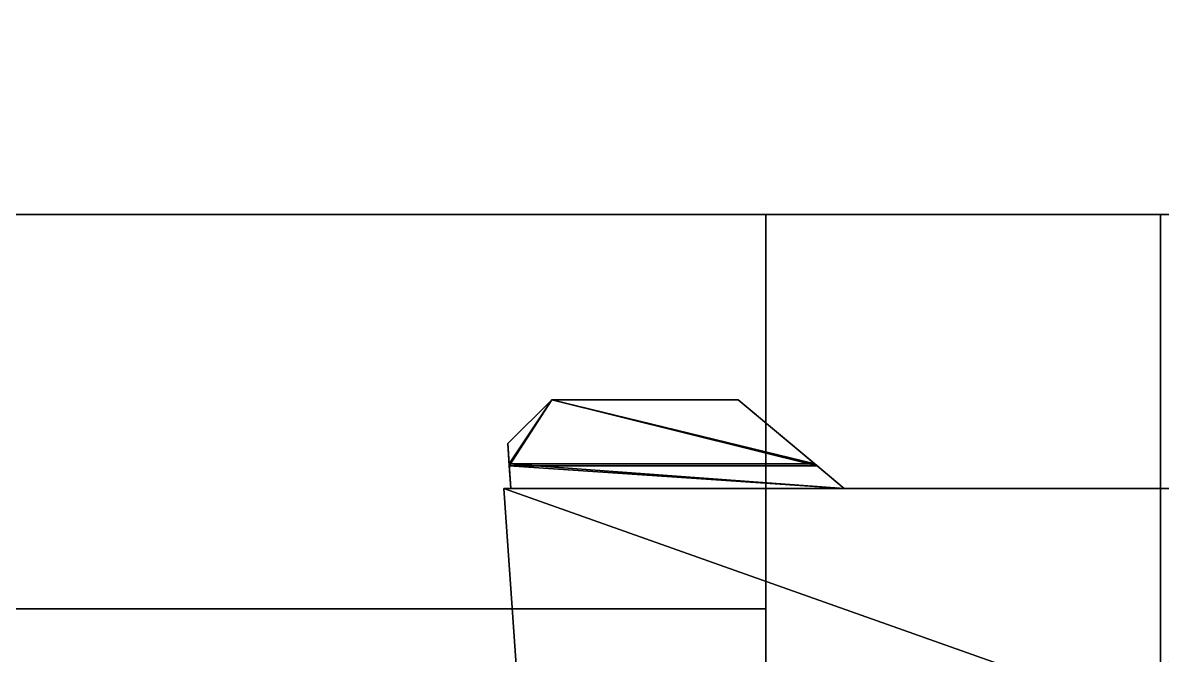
# Model space of a CAD drawing. Extents: x 0 to 2775, y -2341 to 0.
# Drawn here: x 606.1 to 658.1, y -876.4 to -847.6 of the extents above; entities that cross this region are included whole.
import ezdxf

# ---------------------------------------------------------------- set-up
doc = ezdxf.new("R2010")
doc.units = 0
for name, color, linetype in [('LAYER0', 7, 'CONTINUOUS'), ('LAYER101', 253, 'CONTINUOUS'), ('LAYER14', 7, 'CONTINUOUS'), ('LAYER161', 7, 'CONTINUOUS'), ('LAYER162', 7, 'CONTINUOUS'), ('LAYER17', 7, 'CONTINUOUS'), ('LAYER22', 7, 'CONTINUOUS'), ('LAYER23', 7, 'CONTINUOUS'), ('LAYER50', 7, 'CONTINUOUS'), ('LAYER89', 253, 'CONTINUOUS'), ('LAYER92', 253, 'CONTINUOUS'), ('LAYER95', 253, 'CONTINUOUS'), ('LAYER98', 253, 'CONTINUOUS')]:
    doc.layers.add(name, color=color, linetype=linetype)

msp = doc.modelspace()

# ---------------------------------------------------------------- linework, layer by layer
at = {"layer": 'LAYER0', "invisible_edges": 1}
for points in [[(2775, 0), (18, -2341), (18, 0), (2775, 0)], [(18, -2341), (2775, 0), (2775, -2341), (18, -2341)], [(2775, -2341, 5), (18, 0, 5), (18, -2341, 5), (2775, -2341, 5)], [(18, 0, 5), (2775, -2341, 5), (2775, 0, 5), (18, 0, 5)]]:
    msp.add_3dface(points, dxfattribs=at)
at = {"layer": 'LAYER101'}
for points in [[(628.2313, -866.7859, 2371.125), (628.2977, -867.8042, 2371.125), (630.2313, -864.7859, 2371.125), (628.2313, -866.7859, 2371.125)], [(628.2313, -866.7859, 2370.525), (630.2313, -864.7859, 2370.525), (628.2913, -867.7119, 2370.525), (628.2313, -866.7859, 2370.525)], [(628.2977, -867.8042, 2352.875), (628.2313, -866.7859, 2352.875), (630.2313, -864.7859, 2352.875), (628.2977, -867.8042, 2352.875)], [(630.2313, -864.7859, 2353.475), (628.2313, -866.7859, 2353.475), (628.2913, -867.7119, 2353.475), (630.2313, -864.7859, 2353.475)], [(630.2313, -864.7859, 2370.525), (628.2313, -866.7859, 2370.525), (630.2313, -864.7859, 2371.125), (630.2313, -864.7859, 2370.525)], [(630.2313, -864.7859, 2371.125), (628.2313, -866.7859, 2370.525), (628.2313, -866.7859, 2371.125), (630.2313, -864.7859, 2371.125)], [(628.2313, -866.7859, 2353.475), (630.2313, -864.7859, 2353.475), (630.2313, -864.7859, 2352.875), (628.2313, -866.7859, 2353.475)], [(628.2313, -866.7859, 2353.475), (630.2313, -864.7859, 2352.875), (628.2313, -866.7859, 2352.875), (628.2313, -866.7859, 2353.475)], [(630.2313, -864.7859, 2370.525), (642.2256, -867.7119, 2370.525), (628.2913, -867.7119, 2370.525), (630.2313, -864.7859, 2370.525)], [(642.2256, -867.7119, 2353.475), (630.2313, -864.7859, 2353.475), (628.2913, -867.7119, 2353.475), (642.2256, -867.7119, 2353.475)], [(642.3356, -867.8042, 2371.125), (630.2313, -864.7859, 2371.125), (628.2977, -867.8042, 2371.125), (642.3356, -867.8042, 2371.125)], [(630.2313, -864.7859, 2352.875), (642.3356, -867.8042, 2352.875), (628.2977, -867.8042, 2352.875), (630.2313, -864.7859, 2352.875)], [(642.3356, -867.8042, 2371.125), (638.7384, -864.7859, 2371.125), (630.2313, -864.7859, 2371.125), (642.3356, -867.8042, 2371.125)], [(638.7384, -864.7859, 2370.525), (630.2313, -864.7859, 2370.525), (630.2313, -864.7859, 2371.125), (638.7384, -864.7859, 2370.525)], [(638.7384, -864.7859, 2370.525), (630.2313, -864.7859, 2371.125), (638.7384, -864.7859, 2371.125), (638.7384, -864.7859, 2370.525)], [(638.7384, -864.7859, 2370.525), (642.2256, -867.7119, 2370.525), (630.2313, -864.7859, 2370.525), (638.7384, -864.7859, 2370.525)], [(638.7384, -864.7859, 2352.875), (642.3356, -867.8042, 2352.875), (630.2313, -864.7859, 2352.875), (638.7384, -864.7859, 2352.875)], [(630.2313, -864.7859, 2353.475), (638.7384, -864.7859, 2353.475), (630.2313, -864.7859, 2352.875), (630.2313, -864.7859, 2353.475)], [(630.2313, -864.7859, 2352.875), (638.7384, -864.7859, 2353.475), (638.7384, -864.7859, 2352.875), (630.2313, -864.7859, 2352.875)], [(642.2256, -867.7119, 2353.475), (638.7384, -864.7859, 2353.475), (630.2313, -864.7859, 2353.475), (642.2256, -867.7119, 2353.475)], [(642.2256, -867.7119, 2370.525), (638.7384, -864.7859, 2370.525), (638.7384, -864.7859, 2371.125), (642.2256, -867.7119, 2370.525)], [(642.2256, -867.7119, 2370.525), (638.7384, -864.7859, 2371.125), (642.3356, -867.8042, 2371.125), (642.2256, -867.7119, 2370.525)], [(638.7384, -864.7859, 2353.475), (642.2256, -867.7119, 2353.475), (638.7384, -864.7859, 2352.875), (638.7384, -864.7859, 2353.475)], [(638.7384, -864.7859, 2352.875), (642.2256, -867.7119, 2353.475), (642.3356, -867.8042, 2352.875), (638.7384, -864.7859, 2352.875)], [(628.2313, -866.7859, 2370.525), (628.2913, -867.7119, 2370.525), (628.2313, -866.7859, 2371.125), (628.2313, -866.7859, 2370.525)], [(628.2313, -866.7859, 2371.125), (628.2913, -867.7119, 2370.525), (628.2977, -867.8042, 2371.125), (628.2313, -866.7859, 2371.125)], [(628.2913, -867.7119, 2353.475), (628.2313, -866.7859, 2353.475), (628.2313, -866.7859, 2352.875), (628.2913, -867.7119, 2353.475)], [(628.2913, -867.7119, 2353.475), (628.2313, -866.7859, 2352.875), (628.2977, -867.8042, 2352.875), (628.2913, -867.7119, 2353.475)], [(628.3699, -868.8359, 2370.171), (628.2977, -867.8042, 2371.125), (628.2913, -867.7119, 2370.525), (628.3699, -868.8359, 2370.171)], [(642.2256, -867.7119, 2370.525), (643.5651, -868.8359, 2370.171), (628.2913, -867.7119, 2370.525), (642.2256, -867.7119, 2370.525)], [(628.2913, -867.7119, 2370.525), (643.5651, -868.8359, 2370.171), (628.3699, -868.8359, 2370.171), (628.2913, -867.7119, 2370.525)], [(628.2977, -867.8042, 2352.875), (628.3699, -868.8359, 2353.829), (628.2913, -867.7119, 2353.475), (628.2977, -867.8042, 2352.875)], [(643.5651, -868.8359, 2353.829), (642.2256, -867.7119, 2353.475), (628.2913, -867.7119, 2353.475), (643.5651, -868.8359, 2353.829)], [(643.5651, -868.8359, 2353.829), (628.2913, -867.7119, 2353.475), (628.3699, -868.8359, 2353.829), (643.5651, -868.8359, 2353.829)], [(643.5651, -868.8359, 2370.171), (642.2256, -867.7119, 2370.525), (642.3356, -867.8042, 2371.125), (643.5651, -868.8359, 2370.171)], [(642.2256, -867.7119, 2353.475), (643.5651, -868.8359, 2353.829), (642.3356, -867.8042, 2352.875), (642.2256, -867.7119, 2353.475)], [(628.3699, -868.8359, 2370.8), (643.5651, -868.8359, 2370.8), (628.2977, -867.8042, 2371.125), (628.3699, -868.8359, 2370.8)], [(628.2977, -867.8042, 2371.125), (643.5651, -868.8359, 2370.8), (642.3356, -867.8042, 2371.125), (628.2977, -867.8042, 2371.125)], [(628.3699, -868.8359, 2370.171), (628.3699, -868.8359, 2370.8), (628.2977, -867.8042, 2371.125), (628.3699, -868.8359, 2370.171)], [(643.5651, -868.8359, 2353.2), (628.3699, -868.8359, 2353.2), (628.2977, -867.8042, 2352.875), (643.5651, -868.8359, 2353.2)], [(643.5651, -868.8359, 2353.2), (628.2977, -867.8042, 2352.875), (642.3356, -867.8042, 2352.875), (643.5651, -868.8359, 2353.2)], [(628.3699, -868.8359, 2353.2), (628.3699, -868.8359, 2353.829), (628.2977, -867.8042, 2352.875), (628.3699, -868.8359, 2353.2)], [(643.5651, -868.8359, 2370.171), (642.3356, -867.8042, 2371.125), (643.5651, -868.8359, 2370.8), (643.5651, -868.8359, 2370.171)], [(642.3356, -867.8042, 2352.875), (643.5651, -868.8359, 2353.829), (643.5651, -868.8359, 2353.2), (642.3356, -867.8042, 2352.875)], [(628.0424, -868.8359, 2370.8), (629.5056, -889.7615, 2370.8), (687.011, -889.7615, 2370.8), (628.0424, -868.8359, 2370.8)], [(628.0424, -868.8359, 2370.8), (687.011, -889.7615, 2370.8), (676.0402, -868.8359, 2370.8), (628.0424, -868.8359, 2370.8)], [(628.0424, -868.8359, 2353.2), (628.0424, -868.8359, 2370.8), (676.0402, -868.8359, 2370.8), (628.0424, -868.8359, 2353.2)], [(628.0424, -868.8359, 2353.2), (676.0402, -868.8359, 2370.8), (676.0402, -868.8359, 2353.2), (628.0424, -868.8359, 2353.2)], [(628.0424, -868.8359, 2353.2), (629.5056, -889.7615, 2353.2), (628.0424, -868.8359, 2370.8), (628.0424, -868.8359, 2353.2)], [(628.0424, -868.8359, 2370.8), (629.5056, -889.7615, 2353.2), (629.5056, -889.7615, 2370.8), (628.0424, -868.8359, 2370.8)], [(629.5056, -889.7615, 2353.2), (628.0424, -868.8359, 2353.2), (676.0402, -868.8359, 2353.2), (629.5056, -889.7615, 2353.2)], [(629.5056, -889.7615, 2353.2), (676.0402, -868.8359, 2353.2), (687.011, -889.7615, 2353.2), (629.5056, -889.7615, 2353.2)]]:
    msp.add_3dface(points, dxfattribs=at)
at = {"layer": 'LAYER14', "invisible_edges": 1}
for points in [[(168, -856.3369, 85), (718, -1485.667, 85), (168, -1485.667, 85), (168, -856.3369, 85)], [(718, -1485.667, 85), (168, -856.3369, 85), (718, -856.3369, 85), (718, -1485.667, 85)], [(168, -856.3369, 85), (718, -856.3369, 103), (718, -856.3369, 85), (168, -856.3369, 85)], [(718, -856.3369, 103), (168, -856.3369, 85), (168, -856.3369, 103), (718, -856.3369, 103)], [(718, -856.3369, 103), (168, -1485.667, 103), (718, -1485.667, 103), (718, -856.3369, 103)], [(168, -1485.667, 103), (718, -856.3369, 103), (168, -856.3369, 103), (168, -1485.667, 103)]]:
    msp.add_3dface(points, dxfattribs=at)
at = {"layer": 'LAYER161', "invisible_edges": 1}
for points in [[(240, -874.3369, 903), (640, -874.3369, 103), (240, -874.3369, 103), (240, -874.3369, 903)], [(640, -874.3369, 103), (240, -874.3369, 903), (640, -874.3369, 903), (640, -874.3369, 103)], [(240, -892.3369, 103), (640, -874.3369, 103), (640, -892.3369, 103), (240, -892.3369, 103)], [(640, -874.3369, 103), (240, -892.3369, 103), (240, -874.3369, 103), (640, -874.3369, 103)], [(240, -874.3369, 903), (640, -892.3369, 903), (640, -874.3369, 903), (240, -874.3369, 903)], [(640, -892.3369, 903), (240, -874.3369, 903), (240, -892.3369, 903), (640, -892.3369, 903)], [(640, -892.3369, 903), (640, -874.3369, 103), (640, -874.3369, 903), (640, -892.3369, 903)], [(640, -874.3369, 103), (640, -892.3369, 903), (640, -892.3369, 103), (640, -874.3369, 103)]]:
    msp.add_3dface(points, dxfattribs=at)
at = {"layer": 'LAYER162', "invisible_edges": 1}
for points in [[(560, -856.3369, 903), (640, -856.3369, 103), (560, -856.3369, 103), (560, -856.3369, 903)], [(640, -856.3369, 103), (560, -856.3369, 903), (640, -856.3369, 903), (640, -856.3369, 103)], [(560, -874.3369, 103), (640, -856.3369, 103), (640, -874.3369, 103), (560, -874.3369, 103)], [(640, -856.3369, 103), (560, -874.3369, 103), (560, -856.3369, 103), (640, -856.3369, 103)], [(560, -856.3369, 903), (640, -874.3369, 903), (640, -856.3369, 903), (560, -856.3369, 903)], [(640, -874.3369, 903), (560, -856.3369, 903), (560, -874.3369, 903), (640, -874.3369, 903)], [(640, -874.3369, 903), (640, -856.3369, 103), (640, -856.3369, 903), (640, -874.3369, 903)], [(640, -856.3369, 103), (640, -874.3369, 903), (640, -874.3369, 103), (640, -856.3369, 103)], [(640, -874.3369, 903), (560, -874.3369, 103), (640, -874.3369, 103), (640, -874.3369, 903)], [(560, -874.3369, 103), (640, -874.3369, 903), (560, -874.3369, 903), (560, -874.3369, 103)]]:
    msp.add_3dface(points, dxfattribs=at)
at = {"layer": 'LAYER17', "invisible_edges": 1}
for points in [[(168, -1485.667, 2464), (718, -856.3369, 2464), (168, -856.3369, 2464), (168, -1485.667, 2464)], [(718, -856.3369, 2464), (168, -1485.667, 2464), (718, -1485.667, 2464), (718, -856.3369, 2464)], [(168, -856.3369, 2446), (718, -856.3369, 2464), (718, -856.3369, 2446), (168, -856.3369, 2446)], [(718, -856.3369, 2464), (168, -856.3369, 2446), (168, -856.3369, 2464), (718, -856.3369, 2464)], [(718, -1485.667, 2446), (168, -856.3369, 2446), (718, -856.3369, 2446), (718, -1485.667, 2446)], [(168, -856.3369, 2446), (718, -1485.667, 2446), (168, -1485.667, 2446), (168, -856.3369, 2446)]]:
    msp.add_3dface(points, dxfattribs=at)
at = {"layer": 'LAYER22', "invisible_edges": 1}
for points in [[(192.6, -1485.667, 2196), (658, -856.3369, 2196), (192.6, -856.3369, 2196), (192.6, -1485.667, 2196)], [(658, -856.3369, 2196), (192.6, -1485.667, 2196), (658, -1485.667, 2196), (658, -856.3369, 2196)], [(192.6, -856.3369, 2178), (658, -856.3369, 2196), (658, -856.3369, 2178), (192.6, -856.3369, 2178)], [(658, -856.3369, 2196), (192.6, -856.3369, 2178), (192.6, -856.3369, 2196), (658, -856.3369, 2196)], [(658, -1485.667, 2178), (192.6, -856.3369, 2178), (658, -856.3369, 2178), (658, -1485.667, 2178)], [(192.6, -856.3369, 2178), (658, -1485.667, 2178), (192.6, -1485.667, 2178), (192.6, -856.3369, 2178)], [(658, -1485.667, 2178), (658, -856.3369, 2196), (658, -1485.667, 2196), (658, -1485.667, 2178)], [(658, -856.3369, 2196), (658, -1485.667, 2178), (658, -856.3369, 2178), (658, -856.3369, 2196)]]:
    msp.add_3dface(points, dxfattribs=at)
at = {"layer": 'LAYER23', "invisible_edges": 1}
for points in [[(192.6, -1485.667, 921), (658, -856.3369, 921), (192.6, -856.3369, 921), (192.6, -1485.667, 921)], [(658, -856.3369, 921), (192.6, -1485.667, 921), (658, -1485.667, 921), (658, -856.3369, 921)], [(192.6, -856.3369, 903), (658, -856.3369, 921), (658, -856.3369, 903), (192.6, -856.3369, 903)], [(658, -856.3369, 921), (192.6, -856.3369, 903), (192.6, -856.3369, 921), (658, -856.3369, 921)], [(658, -1485.667, 903), (192.6, -856.3369, 903), (658, -856.3369, 903), (658, -1485.667, 903)], [(192.6, -856.3369, 903), (658, -1485.667, 903), (192.6, -1485.667, 903), (192.6, -856.3369, 903)], [(658, -1485.667, 903), (658, -856.3369, 921), (658, -1485.667, 921), (658, -1485.667, 903)], [(658, -856.3369, 921), (658, -1485.667, 903), (658, -856.3369, 903), (658, -856.3369, 921)]]:
    msp.add_3dface(points, dxfattribs=at)
at = {"layer": 'LAYER50', "invisible_edges": 1}
for points in [[(168, -856.334, 5), (718, -838.334, 5), (718, -856.334, 5), (168, -856.334, 5)], [(718, -838.334, 5), (168, -856.334, 5), (168, -838.334, 5), (718, -838.334, 5)], [(168, -838.334, 2465), (718, -856.334, 2465), (718, -838.334, 2465), (168, -838.334, 2465)], [(718, -856.334, 2465), (168, -838.334, 2465), (168, -856.334, 2465), (718, -856.334, 2465)], [(718, -856.334, 2465), (168, -856.334, 5), (718, -856.334, 5), (718, -856.334, 2465)], [(168, -856.334, 5), (718, -856.334, 2465), (168, -856.334, 2465), (168, -856.334, 5)]]:
    msp.add_3dface(points, dxfattribs=at)
at = {"layer": 'LAYER89'}
for points in [[(628.2313, -866.7859, 197.125), (628.2977, -867.8042, 197.125), (630.2313, -864.7859, 197.125), (628.2313, -866.7859, 197.125)], [(628.2313, -866.7859, 196.525), (630.2313, -864.7859, 196.525), (628.2913, -867.7119, 196.525), (628.2313, -866.7859, 196.525)], [(628.2977, -867.8042, 178.875), (628.2313, -866.7859, 178.875), (630.2313, -864.7859, 178.875), (628.2977, -867.8042, 178.875)], [(630.2313, -864.7859, 179.475), (628.2313, -866.7859, 179.475), (628.2913, -867.7119, 179.475), (630.2313, -864.7859, 179.475)], [(630.2313, -864.7859, 196.525), (628.2313, -866.7859, 196.525), (630.2313, -864.7859, 197.125), (630.2313, -864.7859, 196.525)], [(630.2313, -864.7859, 197.125), (628.2313, -866.7859, 196.525), (628.2313, -866.7859, 197.125), (630.2313, -864.7859, 197.125)], [(628.2313, -866.7859, 179.475), (630.2313, -864.7859, 179.475), (630.2313, -864.7859, 178.875), (628.2313, -866.7859, 179.475)], [(628.2313, -866.7859, 179.475), (630.2313, -864.7859, 178.875), (628.2313, -866.7859, 178.875), (628.2313, -866.7859, 179.475)], [(630.2313, -864.7859, 196.525), (642.2256, -867.7119, 196.525), (628.2913, -867.7119, 196.525), (630.2313, -864.7859, 196.525)], [(642.2256, -867.7119, 179.475), (630.2313, -864.7859, 179.475), (628.2913, -867.7119, 179.475), (642.2256, -867.7119, 179.475)], [(642.3356, -867.8042, 197.125), (630.2313, -864.7859, 197.125), (628.2977, -867.8042, 197.125), (642.3356, -867.8042, 197.125)], [(630.2313, -864.7859, 178.875), (642.3356, -867.8042, 178.875), (628.2977, -867.8042, 178.875), (630.2313, -864.7859, 178.875)], [(642.3356, -867.8042, 197.125), (638.7384, -864.7859, 197.125), (630.2313, -864.7859, 197.125), (642.3356, -867.8042, 197.125)], [(638.7384, -864.7859, 196.525), (630.2313, -864.7859, 196.525), (630.2313, -864.7859, 197.125), (638.7384, -864.7859, 196.525)], [(638.7384, -864.7859, 196.525), (630.2313, -864.7859, 197.125), (638.7384, -864.7859, 197.125), (638.7384, -864.7859, 196.525)], [(638.7384, -864.7859, 196.525), (642.2256, -867.7119, 196.525), (630.2313, -864.7859, 196.525), (638.7384, -864.7859, 196.525)], [(638.7384, -864.7859, 178.875), (642.3356, -867.8042, 178.875), (630.2313, -864.7859, 178.875), (638.7384, -864.7859, 178.875)], [(630.2313, -864.7859, 179.475), (638.7384, -864.7859, 179.475), (630.2313, -864.7859, 178.875), (630.2313, -864.7859, 179.475)], [(630.2313, -864.7859, 178.875), (638.7384, -864.7859, 179.475), (638.7384, -864.7859, 178.875), (630.2313, -864.7859, 178.875)], [(642.2256, -867.7119, 179.475), (638.7384, -864.7859, 179.475), (630.2313, -864.7859, 179.475), (642.2256, -867.7119, 179.475)], [(642.2256, -867.7119, 196.525), (638.7384, -864.7859, 196.525), (638.7384, -864.7859, 197.125), (642.2256, -867.7119, 196.525)], [(642.2256, -867.7119, 196.525), (638.7384, -864.7859, 197.125), (642.3356, -867.8042, 197.125), (642.2256, -867.7119, 196.525)], [(638.7384, -864.7859, 179.475), (642.2256, -867.7119, 179.475), (638.7384, -864.7859, 178.875), (638.7384, -864.7859, 179.475)], [(638.7384, -864.7859, 178.875), (642.2256, -867.7119, 179.475), (642.3356, -867.8042, 178.875), (638.7384, -864.7859, 178.875)], [(628.2313, -866.7859, 196.525), (628.2913, -867.7119, 196.525), (628.2313, -866.7859, 197.125), (628.2313, -866.7859, 196.525)], [(628.2313, -866.7859, 197.125), (628.2913, -867.7119, 196.525), (628.2977, -867.8042, 197.125), (628.2313, -866.7859, 197.125)], [(628.2913, -867.7119, 179.475), (628.2313, -866.7859, 179.475), (628.2313, -866.7859, 178.875), (628.2913, -867.7119, 179.475)], [(628.2913, -867.7119, 179.475), (628.2313, -866.7859, 178.875), (628.2977, -867.8042, 178.875), (628.2913, -867.7119, 179.475)], [(628.3699, -868.8359, 196.1709), (628.2977, -867.8042, 197.125), (628.2913, -867.7119, 196.525), (628.3699, -868.8359, 196.1709)], [(642.2256, -867.7119, 196.525), (643.5651, -868.8359, 196.1709), (628.2913, -867.7119, 196.525), (642.2256, -867.7119, 196.525)], [(628.2913, -867.7119, 196.525), (643.5651, -868.8359, 196.1709), (628.3699, -868.8359, 196.1709), (628.2913, -867.7119, 196.525)], [(628.2977, -867.8042, 178.875), (628.3699, -868.8359, 179.8291), (628.2913, -867.7119, 179.475), (628.2977, -867.8042, 178.875)], [(643.5651, -868.8359, 179.8291), (642.2256, -867.7119, 179.475), (628.2913, -867.7119, 179.475), (643.5651, -868.8359, 179.8291)], [(643.5651, -868.8359, 179.8291), (628.2913, -867.7119, 179.475), (628.3699, -868.8359, 179.8291), (643.5651, -868.8359, 179.8291)], [(643.5651, -868.8359, 196.1709), (642.2256, -867.7119, 196.525), (642.3356, -867.8042, 197.125), (643.5651, -868.8359, 196.1709)], [(642.2256, -867.7119, 179.475), (643.5651, -868.8359, 179.8291), (642.3356, -867.8042, 178.875), (642.2256, -867.7119, 179.475)], [(628.3699, -868.8359, 196.8), (643.5651, -868.8359, 196.8), (628.2977, -867.8042, 197.125), (628.3699, -868.8359, 196.8)], [(628.2977, -867.8042, 197.125), (643.5651, -868.8359, 196.8), (642.3356, -867.8042, 197.125), (628.2977, -867.8042, 197.125)], [(628.3699, -868.8359, 196.1709), (628.3699, -868.8359, 196.8), (628.2977, -867.8042, 197.125), (628.3699, -868.8359, 196.1709)], [(643.5651, -868.8359, 179.2), (628.3699, -868.8359, 179.2), (628.2977, -867.8042, 178.875), (643.5651, -868.8359, 179.2)], [(643.5651, -868.8359, 179.2), (628.2977, -867.8042, 178.875), (642.3356, -867.8042, 178.875), (643.5651, -868.8359, 179.2)], [(628.3699, -868.8359, 179.2), (628.3699, -868.8359, 179.8291), (628.2977, -867.8042, 178.875), (628.3699, -868.8359, 179.2)], [(643.5651, -868.8359, 196.1709), (642.3356, -867.8042, 197.125), (643.5651, -868.8359, 196.8), (643.5651, -868.8359, 196.1709)], [(642.3356, -867.8042, 178.875), (643.5651, -868.8359, 179.8291), (643.5651, -868.8359, 179.2), (642.3356, -867.8042, 178.875)], [(628.0424, -868.8359, 196.8), (629.5056, -889.7615, 196.8), (687.011, -889.7615, 196.8), (628.0424, -868.8359, 196.8)], [(628.0424, -868.8359, 196.8), (687.011, -889.7615, 196.8), (676.0402, -868.8359, 196.8), (628.0424, -868.8359, 196.8)], [(628.0424, -868.8359, 179.2), (628.0424, -868.8359, 196.8), (676.0402, -868.8359, 196.8), (628.0424, -868.8359, 179.2)], [(628.0424, -868.8359, 179.2), (676.0402, -868.8359, 196.8), (676.0402, -868.8359, 179.2), (628.0424, -868.8359, 179.2)], [(628.0424, -868.8359, 179.2), (629.5056, -889.7615, 179.2), (628.0424, -868.8359, 196.8), (628.0424, -868.8359, 179.2)], [(628.0424, -868.8359, 196.8), (629.5056, -889.7615, 179.2), (629.5056, -889.7615, 196.8), (628.0424, -868.8359, 196.8)], [(629.5056, -889.7615, 179.2), (628.0424, -868.8359, 179.2), (676.0402, -868.8359, 179.2), (629.5056, -889.7615, 179.2)], [(629.5056, -889.7615, 179.2), (676.0402, -868.8359, 179.2), (687.011, -889.7615, 179.2), (629.5056, -889.7615, 179.2)]]:
    msp.add_3dface(points, dxfattribs=at)
at = {"layer": 'LAYER92'}
for points in [[(628.2313, -866.7859, 740.625), (628.2977, -867.8042, 740.625), (630.2313, -864.7859, 740.625), (628.2313, -866.7859, 740.625)], [(628.2313, -866.7859, 740.025), (630.2313, -864.7859, 740.025), (628.2913, -867.7119, 740.025), (628.2313, -866.7859, 740.025)], [(628.2977, -867.8042, 722.375), (628.2313, -866.7859, 722.375), (630.2313, -864.7859, 722.375), (628.2977, -867.8042, 722.375)], [(630.2313, -864.7859, 722.975), (628.2313, -866.7859, 722.975), (628.2913, -867.7119, 722.975), (630.2313, -864.7859, 722.975)], [(630.2313, -864.7859, 740.025), (628.2313, -866.7859, 740.025), (630.2313, -864.7859, 740.625), (630.2313, -864.7859, 740.025)], [(630.2313, -864.7859, 740.625), (628.2313, -866.7859, 740.025), (628.2313, -866.7859, 740.625), (630.2313, -864.7859, 740.625)], [(628.2313, -866.7859, 722.975), (630.2313, -864.7859, 722.975), (630.2313, -864.7859, 722.375), (628.2313, -866.7859, 722.975)], [(628.2313, -866.7859, 722.975), (630.2313, -864.7859, 722.375), (628.2313, -866.7859, 722.375), (628.2313, -866.7859, 722.975)], [(630.2313, -864.7859, 740.025), (642.2256, -867.7119, 740.025), (628.2913, -867.7119, 740.025), (630.2313, -864.7859, 740.025)], [(642.2256, -867.7119, 722.975), (630.2313, -864.7859, 722.975), (628.2913, -867.7119, 722.975), (642.2256, -867.7119, 722.975)], [(642.3356, -867.8042, 740.625), (630.2313, -864.7859, 740.625), (628.2977, -867.8042, 740.625), (642.3356, -867.8042, 740.625)], [(630.2313, -864.7859, 722.375), (642.3356, -867.8042, 722.375), (628.2977, -867.8042, 722.375), (630.2313, -864.7859, 722.375)], [(642.3356, -867.8042, 740.625), (638.7384, -864.7859, 740.625), (630.2313, -864.7859, 740.625), (642.3356, -867.8042, 740.625)], [(638.7384, -864.7859, 740.025), (630.2313, -864.7859, 740.025), (630.2313, -864.7859, 740.625), (638.7384, -864.7859, 740.025)], [(638.7384, -864.7859, 740.025), (630.2313, -864.7859, 740.625), (638.7384, -864.7859, 740.625), (638.7384, -864.7859, 740.025)], [(638.7384, -864.7859, 740.025), (642.2256, -867.7119, 740.025), (630.2313, -864.7859, 740.025), (638.7384, -864.7859, 740.025)], [(638.7384, -864.7859, 722.375), (642.3356, -867.8042, 722.375), (630.2313, -864.7859, 722.375), (638.7384, -864.7859, 722.375)], [(630.2313, -864.7859, 722.975), (638.7384, -864.7859, 722.975), (630.2313, -864.7859, 722.375), (630.2313, -864.7859, 722.975)], [(630.2313, -864.7859, 722.375), (638.7384, -864.7859, 722.975), (638.7384, -864.7859, 722.375), (630.2313, -864.7859, 722.375)], [(642.2256, -867.7119, 722.975), (638.7384, -864.7859, 722.975), (630.2313, -864.7859, 722.975), (642.2256, -867.7119, 722.975)], [(642.2256, -867.7119, 740.025), (638.7384, -864.7859, 740.025), (638.7384, -864.7859, 740.625), (642.2256, -867.7119, 740.025)], [(642.2256, -867.7119, 740.025), (638.7384, -864.7859, 740.625), (642.3356, -867.8042, 740.625), (642.2256, -867.7119, 740.025)], [(638.7384, -864.7859, 722.975), (642.2256, -867.7119, 722.975), (638.7384, -864.7859, 722.375), (638.7384, -864.7859, 722.975)], [(638.7384, -864.7859, 722.375), (642.2256, -867.7119, 722.975), (642.3356, -867.8042, 722.375), (638.7384, -864.7859, 722.375)], [(628.2313, -866.7859, 740.025), (628.2913, -867.7119, 740.025), (628.2313, -866.7859, 740.625), (628.2313, -866.7859, 740.025)], [(628.2313, -866.7859, 740.625), (628.2913, -867.7119, 740.025), (628.2977, -867.8042, 740.625), (628.2313, -866.7859, 740.625)], [(628.2913, -867.7119, 722.975), (628.2313, -866.7859, 722.975), (628.2313, -866.7859, 722.375), (628.2913, -867.7119, 722.975)], [(628.2913, -867.7119, 722.975), (628.2313, -866.7859, 722.375), (628.2977, -867.8042, 722.375), (628.2913, -867.7119, 722.975)], [(628.3699, -868.8359, 739.671), (628.2977, -867.8042, 740.625), (628.2913, -867.7119, 740.025), (628.3699, -868.8359, 739.671)], [(642.2256, -867.7119, 740.025), (643.5651, -868.8359, 739.671), (628.2913, -867.7119, 740.025), (642.2256, -867.7119, 740.025)], [(628.2913, -867.7119, 740.025), (643.5651, -868.8359, 739.671), (628.3699, -868.8359, 739.671), (628.2913, -867.7119, 740.025)], [(628.2977, -867.8042, 722.375), (628.3699, -868.8359, 723.329), (628.2913, -867.7119, 722.975), (628.2977, -867.8042, 722.375)], [(643.5651, -868.8359, 723.329), (642.2256, -867.7119, 722.975), (628.2913, -867.7119, 722.975), (643.5651, -868.8359, 723.329)], [(643.5651, -868.8359, 723.329), (628.2913, -867.7119, 722.975), (628.3699, -868.8359, 723.329), (643.5651, -868.8359, 723.329)], [(643.5651, -868.8359, 739.671), (642.2256, -867.7119, 740.025), (642.3356, -867.8042, 740.625), (643.5651, -868.8359, 739.671)], [(642.2256, -867.7119, 722.975), (643.5651, -868.8359, 723.329), (642.3356, -867.8042, 722.375), (642.2256, -867.7119, 722.975)], [(628.3699, -868.8359, 740.3), (643.5651, -868.8359, 740.3), (628.2977, -867.8042, 740.625), (628.3699, -868.8359, 740.3)], [(628.2977, -867.8042, 740.625), (643.5651, -868.8359, 740.3), (642.3356, -867.8042, 740.625), (628.2977, -867.8042, 740.625)], [(628.3699, -868.8359, 739.671), (628.3699, -868.8359, 740.3), (628.2977, -867.8042, 740.625), (628.3699, -868.8359, 739.671)], [(643.5651, -868.8359, 722.7), (628.3699, -868.8359, 722.7), (628.2977, -867.8042, 722.375), (643.5651, -868.8359, 722.7)], [(643.5651, -868.8359, 722.7), (628.2977, -867.8042, 722.375), (642.3356, -867.8042, 722.375), (643.5651, -868.8359, 722.7)], [(628.3699, -868.8359, 722.7), (628.3699, -868.8359, 723.329), (628.2977, -867.8042, 722.375), (628.3699, -868.8359, 722.7)], [(643.5651, -868.8359, 739.671), (642.3356, -867.8042, 740.625), (643.5651, -868.8359, 740.3), (643.5651, -868.8359, 739.671)], [(642.3356, -867.8042, 722.375), (643.5651, -868.8359, 723.329), (643.5651, -868.8359, 722.7), (642.3356, -867.8042, 722.375)], [(628.0424, -868.8359, 740.3), (629.5056, -889.7615, 740.3), (687.011, -889.7615, 740.3), (628.0424, -868.8359, 740.3)], [(628.0424, -868.8359, 740.3), (687.011, -889.7615, 740.3), (676.0402, -868.8359, 740.3), (628.0424, -868.8359, 740.3)], [(628.0424, -868.8359, 722.7), (628.0424, -868.8359, 740.3), (676.0402, -868.8359, 740.3), (628.0424, -868.8359, 722.7)], [(628.0424, -868.8359, 722.7), (676.0402, -868.8359, 740.3), (676.0402, -868.8359, 722.7), (628.0424, -868.8359, 722.7)], [(628.0424, -868.8359, 722.7), (629.5056, -889.7615, 722.7), (628.0424, -868.8359, 740.3), (628.0424, -868.8359, 722.7)], [(628.0424, -868.8359, 740.3), (629.5056, -889.7615, 722.7), (629.5056, -889.7615, 740.3), (628.0424, -868.8359, 740.3)], [(629.5056, -889.7615, 722.7), (628.0424, -868.8359, 722.7), (676.0402, -868.8359, 722.7), (629.5056, -889.7615, 722.7)], [(629.5056, -889.7615, 722.7), (676.0402, -868.8359, 722.7), (687.011, -889.7615, 722.7), (629.5056, -889.7615, 722.7)]]:
    msp.add_3dface(points, dxfattribs=at)
at = {"layer": 'LAYER95'}
for points in [[(628.2313, -866.7859, 1284.125), (628.2977, -867.8042, 1284.125), (630.2313, -864.7859, 1284.125), (628.2313, -866.7859, 1284.125)], [(628.2313, -866.7859, 1283.525), (630.2313, -864.7859, 1283.525), (628.2913, -867.7119, 1283.525), (628.2313, -866.7859, 1283.525)], [(628.2977, -867.8042, 1265.875), (628.2313, -866.7859, 1265.875), (630.2313, -864.7859, 1265.875), (628.2977, -867.8042, 1265.875)], [(630.2313, -864.7859, 1266.475), (628.2313, -866.7859, 1266.475), (628.2913, -867.7119, 1266.475), (630.2313, -864.7859, 1266.475)], [(630.2313, -864.7859, 1283.525), (628.2313, -866.7859, 1283.525), (630.2313, -864.7859, 1284.125), (630.2313, -864.7859, 1283.525)], [(630.2313, -864.7859, 1284.125), (628.2313, -866.7859, 1283.525), (628.2313, -866.7859, 1284.125), (630.2313, -864.7859, 1284.125)], [(628.2313, -866.7859, 1266.475), (630.2313, -864.7859, 1266.475), (630.2313, -864.7859, 1265.875), (628.2313, -866.7859, 1266.475)], [(628.2313, -866.7859, 1266.475), (630.2313, -864.7859, 1265.875), (628.2313, -866.7859, 1265.875), (628.2313, -866.7859, 1266.475)], [(630.2313, -864.7859, 1283.525), (642.2256, -867.7119, 1283.525), (628.2913, -867.7119, 1283.525), (630.2313, -864.7859, 1283.525)], [(642.2256, -867.7119, 1266.475), (630.2313, -864.7859, 1266.475), (628.2913, -867.7119, 1266.475), (642.2256, -867.7119, 1266.475)], [(642.3356, -867.8042, 1284.125), (630.2313, -864.7859, 1284.125), (628.2977, -867.8042, 1284.125), (642.3356, -867.8042, 1284.125)], [(630.2313, -864.7859, 1265.875), (642.3356, -867.8042, 1265.875), (628.2977, -867.8042, 1265.875), (630.2313, -864.7859, 1265.875)], [(642.3356, -867.8042, 1284.125), (638.7384, -864.7859, 1284.125), (630.2313, -864.7859, 1284.125), (642.3356, -867.8042, 1284.125)], [(638.7384, -864.7859, 1283.525), (630.2313, -864.7859, 1283.525), (630.2313, -864.7859, 1284.125), (638.7384, -864.7859, 1283.525)], [(638.7384, -864.7859, 1283.525), (630.2313, -864.7859, 1284.125), (638.7384, -864.7859, 1284.125), (638.7384, -864.7859, 1283.525)], [(638.7384, -864.7859, 1283.525), (642.2256, -867.7119, 1283.525), (630.2313, -864.7859, 1283.525), (638.7384, -864.7859, 1283.525)], [(638.7384, -864.7859, 1265.875), (642.3356, -867.8042, 1265.875), (630.2313, -864.7859, 1265.875), (638.7384, -864.7859, 1265.875)], [(630.2313, -864.7859, 1266.475), (638.7384, -864.7859, 1266.475), (630.2313, -864.7859, 1265.875), (630.2313, -864.7859, 1266.475)], [(630.2313, -864.7859, 1265.875), (638.7384, -864.7859, 1266.475), (638.7384, -864.7859, 1265.875), (630.2313, -864.7859, 1265.875)], [(642.2256, -867.7119, 1266.475), (638.7384, -864.7859, 1266.475), (630.2313, -864.7859, 1266.475), (642.2256, -867.7119, 1266.475)], [(642.2256, -867.7119, 1283.525), (638.7384, -864.7859, 1283.525), (638.7384, -864.7859, 1284.125), (642.2256, -867.7119, 1283.525)], [(642.2256, -867.7119, 1283.525), (638.7384, -864.7859, 1284.125), (642.3356, -867.8042, 1284.125), (642.2256, -867.7119, 1283.525)], [(638.7384, -864.7859, 1266.475), (642.2256, -867.7119, 1266.475), (638.7384, -864.7859, 1265.875), (638.7384, -864.7859, 1266.475)], [(638.7384, -864.7859, 1265.875), (642.2256, -867.7119, 1266.475), (642.3356, -867.8042, 1265.875), (638.7384, -864.7859, 1265.875)], [(628.2313, -866.7859, 1283.525), (628.2913, -867.7119, 1283.525), (628.2313, -866.7859, 1284.125), (628.2313, -866.7859, 1283.525)], [(628.2313, -866.7859, 1284.125), (628.2913, -867.7119, 1283.525), (628.2977, -867.8042, 1284.125), (628.2313, -866.7859, 1284.125)], [(628.2913, -867.7119, 1266.475), (628.2313, -866.7859, 1266.475), (628.2313, -866.7859, 1265.875), (628.2913, -867.7119, 1266.475)], [(628.2913, -867.7119, 1266.475), (628.2313, -866.7859, 1265.875), (628.2977, -867.8042, 1265.875), (628.2913, -867.7119, 1266.475)], [(628.3699, -868.8359, 1283.171), (628.2977, -867.8042, 1284.125), (628.2913, -867.7119, 1283.525), (628.3699, -868.8359, 1283.171)], [(642.2256, -867.7119, 1283.525), (643.5651, -868.8359, 1283.171), (628.2913, -867.7119, 1283.525), (642.2256, -867.7119, 1283.525)], [(628.2913, -867.7119, 1283.525), (643.5651, -868.8359, 1283.171), (628.3699, -868.8359, 1283.171), (628.2913, -867.7119, 1283.525)], [(628.2977, -867.8042, 1265.875), (628.3699, -868.8359, 1266.829), (628.2913, -867.7119, 1266.475), (628.2977, -867.8042, 1265.875)], [(643.5651, -868.8359, 1266.829), (642.2256, -867.7119, 1266.475), (628.2913, -867.7119, 1266.475), (643.5651, -868.8359, 1266.829)], [(643.5651, -868.8359, 1266.829), (628.2913, -867.7119, 1266.475), (628.3699, -868.8359, 1266.829), (643.5651, -868.8359, 1266.829)], [(643.5651, -868.8359, 1283.171), (642.2256, -867.7119, 1283.525), (642.3356, -867.8042, 1284.125), (643.5651, -868.8359, 1283.171)], [(642.2256, -867.7119, 1266.475), (643.5651, -868.8359, 1266.829), (642.3356, -867.8042, 1265.875), (642.2256, -867.7119, 1266.475)], [(628.3699, -868.8359, 1283.8), (643.5651, -868.8359, 1283.8), (628.2977, -867.8042, 1284.125), (628.3699, -868.8359, 1283.8)], [(628.2977, -867.8042, 1284.125), (643.5651, -868.8359, 1283.8), (642.3356, -867.8042, 1284.125), (628.2977, -867.8042, 1284.125)], [(628.3699, -868.8359, 1283.171), (628.3699, -868.8359, 1283.8), (628.2977, -867.8042, 1284.125), (628.3699, -868.8359, 1283.171)], [(643.5651, -868.8359, 1266.2), (628.3699, -868.8359, 1266.2), (628.2977, -867.8042, 1265.875), (643.5651, -868.8359, 1266.2)], [(643.5651, -868.8359, 1266.2), (628.2977, -867.8042, 1265.875), (642.3356, -867.8042, 1265.875), (643.5651, -868.8359, 1266.2)], [(628.3699, -868.8359, 1266.2), (628.3699, -868.8359, 1266.829), (628.2977, -867.8042, 1265.875), (628.3699, -868.8359, 1266.2)], [(643.5651, -868.8359, 1283.171), (642.3356, -867.8042, 1284.125), (643.5651, -868.8359, 1283.8), (643.5651, -868.8359, 1283.171)], [(642.3356, -867.8042, 1265.875), (643.5651, -868.8359, 1266.829), (643.5651, -868.8359, 1266.2), (642.3356, -867.8042, 1265.875)], [(628.0424, -868.8359, 1283.8), (629.5056, -889.7615, 1283.8), (687.011, -889.7615, 1283.8), (628.0424, -868.8359, 1283.8)], [(628.0424, -868.8359, 1283.8), (687.011, -889.7615, 1283.8), (676.0402, -868.8359, 1283.8), (628.0424, -868.8359, 1283.8)], [(628.0424, -868.8359, 1266.2), (628.0424, -868.8359, 1283.8), (676.0402, -868.8359, 1283.8), (628.0424, -868.8359, 1266.2)], [(628.0424, -868.8359, 1266.2), (676.0402, -868.8359, 1283.8), (676.0402, -868.8359, 1266.2), (628.0424, -868.8359, 1266.2)], [(628.0424, -868.8359, 1266.2), (629.5056, -889.7615, 1266.2), (628.0424, -868.8359, 1283.8), (628.0424, -868.8359, 1266.2)], [(628.0424, -868.8359, 1283.8), (629.5056, -889.7615, 1266.2), (629.5056, -889.7615, 1283.8), (628.0424, -868.8359, 1283.8)], [(629.5056, -889.7615, 1266.2), (628.0424, -868.8359, 1266.2), (676.0402, -868.8359, 1266.2), (629.5056, -889.7615, 1266.2)], [(629.5056, -889.7615, 1266.2), (676.0402, -868.8359, 1266.2), (687.011, -889.7615, 1266.2), (629.5056, -889.7615, 1266.2)]]:
    msp.add_3dface(points, dxfattribs=at)
at = {"layer": 'LAYER98'}
for points in [[(628.2313, -866.7859, 1827.625), (628.2977, -867.8042, 1827.625), (630.2313, -864.7859, 1827.625), (628.2313, -866.7859, 1827.625)], [(628.2313, -866.7859, 1827.025), (630.2313, -864.7859, 1827.025), (628.2913, -867.7119, 1827.025), (628.2313, -866.7859, 1827.025)], [(628.2977, -867.8042, 1809.375), (628.2313, -866.7859, 1809.375), (630.2313, -864.7859, 1809.375), (628.2977, -867.8042, 1809.375)], [(630.2313, -864.7859, 1809.975), (628.2313, -866.7859, 1809.975), (628.2913, -867.7119, 1809.975), (630.2313, -864.7859, 1809.975)], [(630.2313, -864.7859, 1827.025), (628.2313, -866.7859, 1827.025), (630.2313, -864.7859, 1827.625), (630.2313, -864.7859, 1827.025)], [(630.2313, -864.7859, 1827.625), (628.2313, -866.7859, 1827.025), (628.2313, -866.7859, 1827.625), (630.2313, -864.7859, 1827.625)], [(628.2313, -866.7859, 1809.975), (630.2313, -864.7859, 1809.975), (630.2313, -864.7859, 1809.375), (628.2313, -866.7859, 1809.975)], [(628.2313, -866.7859, 1809.975), (630.2313, -864.7859, 1809.375), (628.2313, -866.7859, 1809.375), (628.2313, -866.7859, 1809.975)], [(630.2313, -864.7859, 1827.025), (642.2256, -867.7119, 1827.025), (628.2913, -867.7119, 1827.025), (630.2313, -864.7859, 1827.025)], [(642.2256, -867.7119, 1809.975), (630.2313, -864.7859, 1809.975), (628.2913, -867.7119, 1809.975), (642.2256, -867.7119, 1809.975)], [(642.3356, -867.8042, 1827.625), (630.2313, -864.7859, 1827.625), (628.2977, -867.8042, 1827.625), (642.3356, -867.8042, 1827.625)], [(630.2313, -864.7859, 1809.375), (642.3356, -867.8042, 1809.375), (628.2977, -867.8042, 1809.375), (630.2313, -864.7859, 1809.375)], [(642.3356, -867.8042, 1827.625), (638.7384, -864.7859, 1827.625), (630.2313, -864.7859, 1827.625), (642.3356, -867.8042, 1827.625)], [(638.7384, -864.7859, 1827.025), (630.2313, -864.7859, 1827.025), (630.2313, -864.7859, 1827.625), (638.7384, -864.7859, 1827.025)], [(638.7384, -864.7859, 1827.025), (630.2313, -864.7859, 1827.625), (638.7384, -864.7859, 1827.625), (638.7384, -864.7859, 1827.025)], [(638.7384, -864.7859, 1827.025), (642.2256, -867.7119, 1827.025), (630.2313, -864.7859, 1827.025), (638.7384, -864.7859, 1827.025)], [(638.7384, -864.7859, 1809.375), (642.3356, -867.8042, 1809.375), (630.2313, -864.7859, 1809.375), (638.7384, -864.7859, 1809.375)], [(630.2313, -864.7859, 1809.975), (638.7384, -864.7859, 1809.975), (630.2313, -864.7859, 1809.375), (630.2313, -864.7859, 1809.975)], [(630.2313, -864.7859, 1809.375), (638.7384, -864.7859, 1809.975), (638.7384, -864.7859, 1809.375), (630.2313, -864.7859, 1809.375)], [(642.2256, -867.7119, 1809.975), (638.7384, -864.7859, 1809.975), (630.2313, -864.7859, 1809.975), (642.2256, -867.7119, 1809.975)], [(642.2256, -867.7119, 1827.025), (638.7384, -864.7859, 1827.025), (638.7384, -864.7859, 1827.625), (642.2256, -867.7119, 1827.025)], [(642.2256, -867.7119, 1827.025), (638.7384, -864.7859, 1827.625), (642.3356, -867.8042, 1827.625), (642.2256, -867.7119, 1827.025)], [(638.7384, -864.7859, 1809.975), (642.2256, -867.7119, 1809.975), (638.7384, -864.7859, 1809.375), (638.7384, -864.7859, 1809.975)], [(638.7384, -864.7859, 1809.375), (642.2256, -867.7119, 1809.975), (642.3356, -867.8042, 1809.375), (638.7384, -864.7859, 1809.375)], [(628.2313, -866.7859, 1827.025), (628.2913, -867.7119, 1827.025), (628.2313, -866.7859, 1827.625), (628.2313, -866.7859, 1827.025)], [(628.2313, -866.7859, 1827.625), (628.2913, -867.7119, 1827.025), (628.2977, -867.8042, 1827.625), (628.2313, -866.7859, 1827.625)], [(628.2913, -867.7119, 1809.975), (628.2313, -866.7859, 1809.975), (628.2313, -866.7859, 1809.375), (628.2913, -867.7119, 1809.975)], [(628.2913, -867.7119, 1809.975), (628.2313, -866.7859, 1809.375), (628.2977, -867.8042, 1809.375), (628.2913, -867.7119, 1809.975)], [(628.3699, -868.8359, 1826.671), (628.2977, -867.8042, 1827.625), (628.2913, -867.7119, 1827.025), (628.3699, -868.8359, 1826.671)], [(642.2256, -867.7119, 1827.025), (643.5651, -868.8359, 1826.671), (628.2913, -867.7119, 1827.025), (642.2256, -867.7119, 1827.025)], [(628.2913, -867.7119, 1827.025), (643.5651, -868.8359, 1826.671), (628.3699, -868.8359, 1826.671), (628.2913, -867.7119, 1827.025)], [(628.2977, -867.8042, 1809.375), (628.3699, -868.8359, 1810.329), (628.2913, -867.7119, 1809.975), (628.2977, -867.8042, 1809.375)], [(643.5651, -868.8359, 1810.329), (642.2256, -867.7119, 1809.975), (628.2913, -867.7119, 1809.975), (643.5651, -868.8359, 1810.329)], [(643.5651, -868.8359, 1810.329), (628.2913, -867.7119, 1809.975), (628.3699, -868.8359, 1810.329), (643.5651, -868.8359, 1810.329)], [(643.5651, -868.8359, 1826.671), (642.2256, -867.7119, 1827.025), (642.3356, -867.8042, 1827.625), (643.5651, -868.8359, 1826.671)], [(642.2256, -867.7119, 1809.975), (643.5651, -868.8359, 1810.329), (642.3356, -867.8042, 1809.375), (642.2256, -867.7119, 1809.975)], [(628.3699, -868.8359, 1827.3), (643.5651, -868.8359, 1827.3), (628.2977, -867.8042, 1827.625), (628.3699, -868.8359, 1827.3)], [(628.2977, -867.8042, 1827.625), (643.5651, -868.8359, 1827.3), (642.3356, -867.8042, 1827.625), (628.2977, -867.8042, 1827.625)], [(628.3699, -868.8359, 1826.671), (628.3699, -868.8359, 1827.3), (628.2977, -867.8042, 1827.625), (628.3699, -868.8359, 1826.671)], [(643.5651, -868.8359, 1809.7), (628.3699, -868.8359, 1809.7), (628.2977, -867.8042, 1809.375), (643.5651, -868.8359, 1809.7)], [(643.5651, -868.8359, 1809.7), (628.2977, -867.8042, 1809.375), (642.3356, -867.8042, 1809.375), (643.5651, -868.8359, 1809.7)], [(628.3699, -868.8359, 1809.7), (628.3699, -868.8359, 1810.329), (628.2977, -867.8042, 1809.375), (628.3699, -868.8359, 1809.7)], [(643.5651, -868.8359, 1826.671), (642.3356, -867.8042, 1827.625), (643.5651, -868.8359, 1827.3), (643.5651, -868.8359, 1826.671)], [(642.3356, -867.8042, 1809.375), (643.5651, -868.8359, 1810.329), (643.5651, -868.8359, 1809.7), (642.3356, -867.8042, 1809.375)], [(628.0424, -868.8359, 1827.3), (629.5056, -889.7615, 1827.3), (687.011, -889.7615, 1827.3), (628.0424, -868.8359, 1827.3)], [(628.0424, -868.8359, 1827.3), (687.011, -889.7615, 1827.3), (676.0402, -868.8359, 1827.3), (628.0424, -868.8359, 1827.3)], [(628.0424, -868.8359, 1809.7), (628.0424, -868.8359, 1827.3), (676.0402, -868.8359, 1827.3), (628.0424, -868.8359, 1809.7)], [(628.0424, -868.8359, 1809.7), (676.0402, -868.8359, 1827.3), (676.0402, -868.8359, 1809.7), (628.0424, -868.8359, 1809.7)], [(628.0424, -868.8359, 1809.7), (629.5056, -889.7615, 1809.7), (628.0424, -868.8359, 1827.3), (628.0424, -868.8359, 1809.7)], [(628.0424, -868.8359, 1827.3), (629.5056, -889.7615, 1809.7), (629.5056, -889.7615, 1827.3), (628.0424, -868.8359, 1827.3)], [(629.5056, -889.7615, 1809.7), (628.0424, -868.8359, 1809.7), (676.0402, -868.8359, 1809.7), (629.5056, -889.7615, 1809.7)], [(629.5056, -889.7615, 1809.7), (676.0402, -868.8359, 1809.7), (687.011, -889.7615, 1809.7), (629.5056, -889.7615, 1809.7)]]:
    msp.add_3dface(points, dxfattribs=at)

doc.saveas('drawing.dxf')
